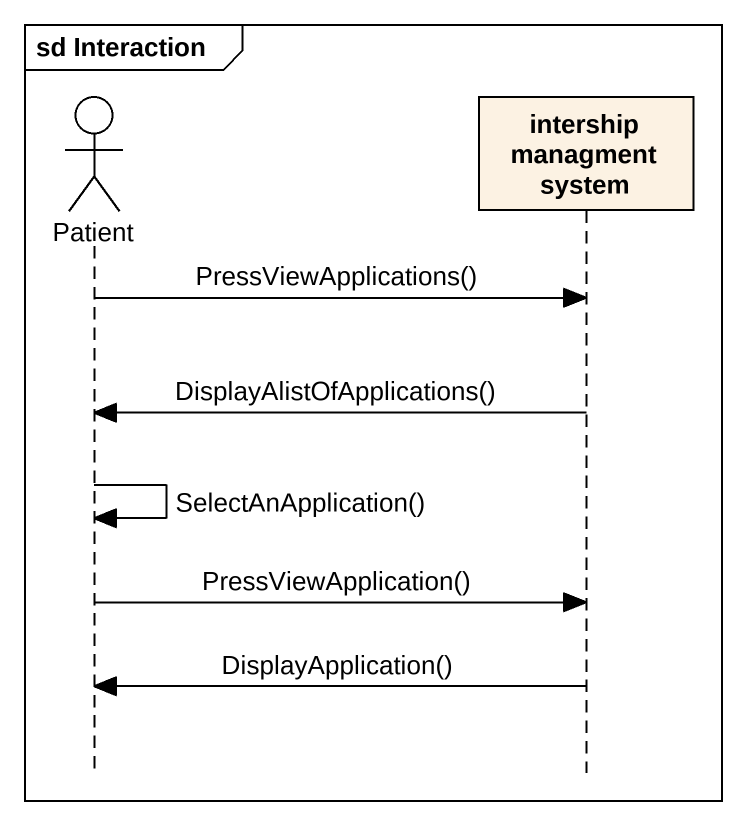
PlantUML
@startuml
mainframe sd Interaction
hide footbox
actor Patient
participant "intership managment system" as intership_managment_system

Patient -> intership_managment_system : PressViewApplications()
intership_managment_system -> Patient : DisplayAlistOfApplications()
Patient -> Patient : SelectAnApplication()
Patient -> intership_managment_system : PressViewApplication()
intership_managment_system -> Patient : DisplayApplication()
@enduml
